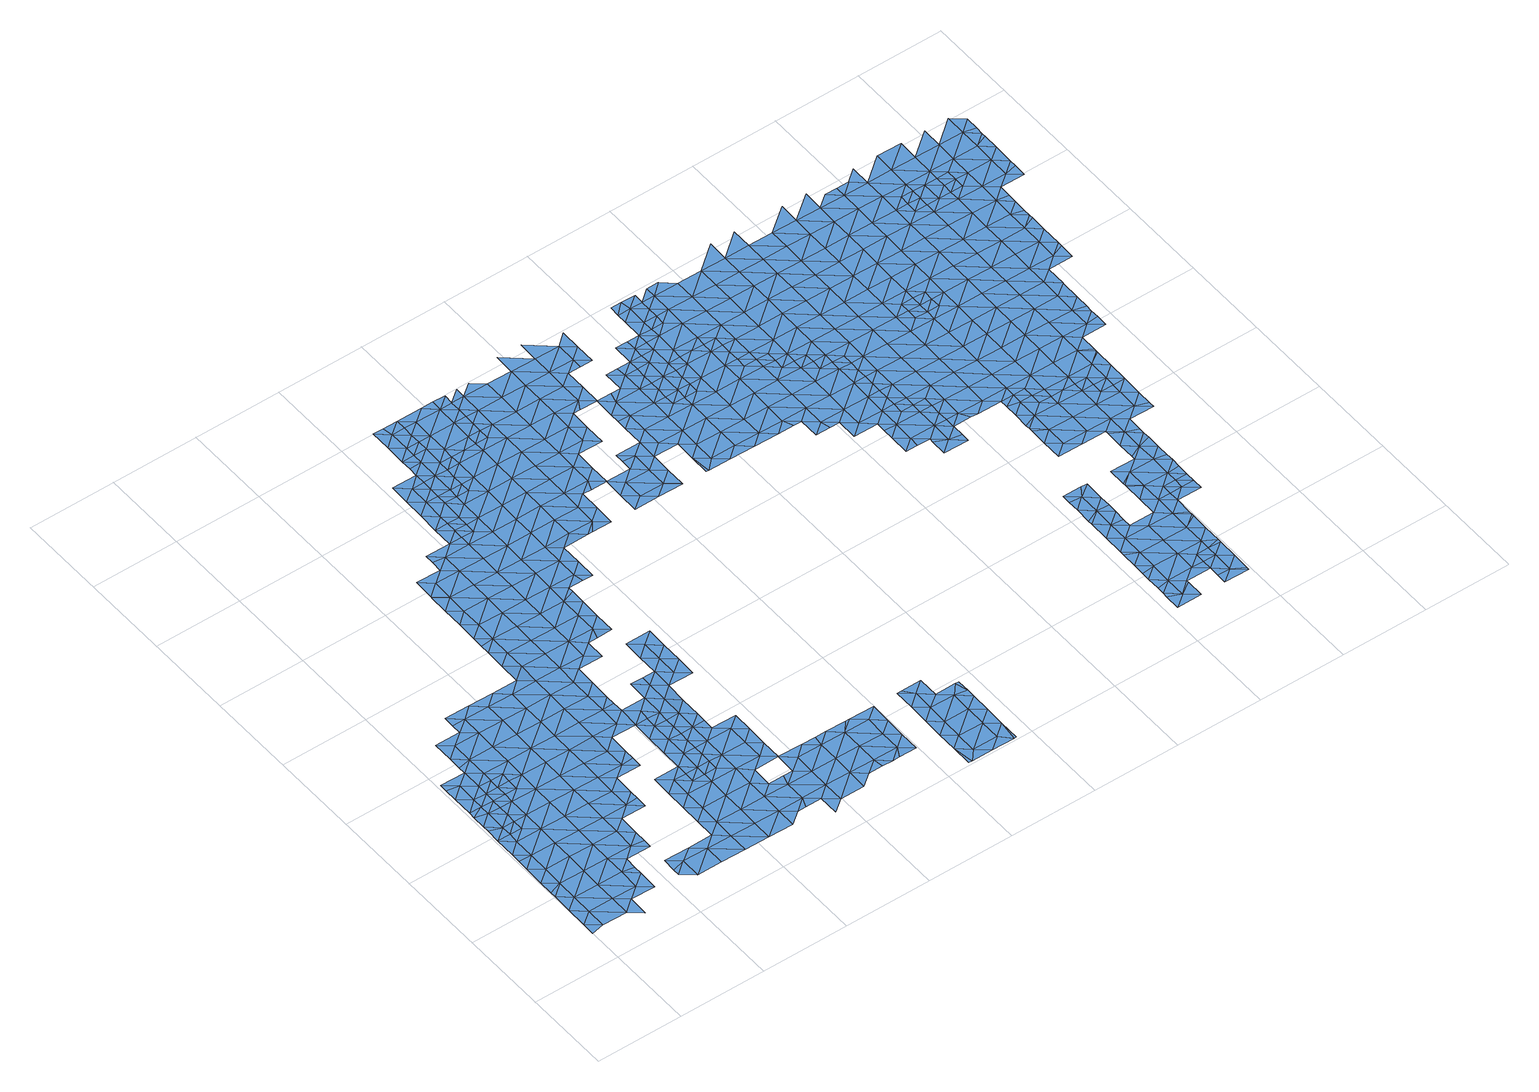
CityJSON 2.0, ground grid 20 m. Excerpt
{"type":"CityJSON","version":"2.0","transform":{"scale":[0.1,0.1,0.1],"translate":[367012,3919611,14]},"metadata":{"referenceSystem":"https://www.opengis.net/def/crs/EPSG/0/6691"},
"CityObjects":{
"waterbody1":{"type":"WaterBody","attributes":{"name":"9","class":"1140","function":"1","WaterBodyRiverFloodingRiskAttribute.description":"5","WaterBodyRiverFloodingRiskAttribute.rankOrg":"1","WaterBodyRiverFloodingRiskAttribute.adminType":"2","WaterBodyRiverFloodingRiskAttribute.scale":"L1"},"geometry":[{"type":"MultiSurface","lod":"1","boundaries":[[[0,1,2]],[[2,3,4]],[[2,1,3]],[[5,4,3]],[[6,4,5]],[[7,8,6]],[[1,9,3]],[[8,7,10]],[[7,6,5]],[[11,12,10]],[[3,13,5]],[[11,10,7]],[[14,15,12]],[[16,7,5]],[[3,9,13]],[[13,17,5]],[[12,11,14]],[[18,15,14]],[[7,19,11]],[[20,18,14]],[[21,18,20]],[[22,9,23]],[[13,9,22]],[[5,17,16]],[[11,24,14]],[[25,21,20]],[[19,24,11]],[[7,16,19]],[[14,26,20]],[[27,25,20]],[[17,13,28]],[[13,22,28]],[[24,26,14]],[[26,27,20]],[[29,30,31]],[[31,30,32]],[[29,33,34]],[[17,28,35]],[[16,17,36]],[[28,22,37]],[[33,29,31]],[[38,34,33]],[[17,35,36]],[[19,39,24]],[[32,40,31]],[[26,41,27]],[[19,16,39]],[[42,41,43]],[[42,27,41]],[[28,44,35]],[[33,45,38]],[[40,32,46]],[[44,28,37]],[[31,47,33]],[[16,36,39]],[[24,48,26]],[[41,49,43]],[[39,48,24]],[[50,49,46]],[[31,40,47]],[[50,43,49]],[[51,35,44]],[[47,45,33]],[[36,35,52]],[[52,35,51]],[[48,53,26]],[[26,54,41]],[[55,46,49]],[[53,54,26]],[[56,57,47]],[[47,57,45]],[[39,36,58]],[[36,52,58]],[[55,49,59]],[[58,60,39]],[[61,59,49]],[[49,41,61]],[[62,63,64]],[[62,45,63]],[[48,39,60]],[[45,57,63]],[[56,65,57]],[[41,54,61]],[[60,66,48]],[[58,52,67]],[[68,64,69]],[[53,48,66]],[[64,63,69]],[[70,71,72]],[[71,73,74]],[[75,54,53]],[[61,76,59]],[[57,77,63]],[[74,72,71]],[[78,60,58]],[[79,59,76]],[[80,78,58]],[[80,58,67]],[[65,79,76]],[[75,61,54]],[[81,68,69]],[[82,53,66]],[[57,65,77]],[[83,66,60]],[[77,84,63]],[[63,85,69]],[[86,73,71]],[[65,76,77]],[[83,60,78]],[[53,82,75]],[[87,76,61]],[[70,88,71]],[[75,89,61]],[[85,81,69]],[[90,88,70]],[[66,91,82]],[[92,77,76]],[[63,84,85]],[[91,66,83]],[[71,88,86]],[[93,75,82]],[[87,61,89]],[[94,95,81]],[[77,92,84]],[[85,94,81]],[[94,96,95]],[[76,87,92]],[[88,97,86]],[[82,91,93]],[[91,83,98]],[[94,99,96]],[[89,75,100]],[[90,101,88]],[[102,103,84]],[[103,94,85]],[[75,93,100]],[[89,104,87]],[[84,92,102]],[[85,84,103]],[[91,98,105]],[[93,91,106]],[[107,89,100]],[[87,104,92]],[[91,105,106]],[[103,108,94]],[[88,109,97]],[[94,108,99]],[[100,93,110]],[[89,107,104]],[[88,101,109]],[[93,106,110]],[[104,111,92]],[[92,112,102]],[[113,114,97]],[[111,112,92]],[[100,115,107]],[[102,116,103]],[[97,109,113]],[[101,117,109]],[[100,110,115]],[[112,116,102]],[[116,108,103]],[[118,114,119]],[[114,113,119]],[[99,108,120]],[[104,107,121]],[[122,111,104]],[[109,123,113]],[[107,115,121]],[[124,118,125]],[[116,126,108]],[[118,119,125]],[[115,110,127]],[[123,109,117]],[[128,119,113]],[[108,126,120]],[[124,129,130]],[[129,124,125]],[[104,121,122]],[[131,132,115]],[[115,132,121]],[[131,115,127]],[[133,113,123]],[[134,135,111]],[[136,125,119]],[[134,111,122]],[[137,116,112]],[[112,111,135]],[[138,122,121]],[[132,138,121]],[[139,123,117]],[[113,133,128]],[[129,125,140]],[[141,120,126]],[[116,137,126]],[[130,129,142]],[[143,139,117]],[[144,142,129]],[[139,133,123]],[[136,119,128]],[[144,129,140]],[[140,125,136]],[[112,135,137]],[[145,122,138]],[[146,141,126]],[[137,146,126]],[[134,122,145]],[[147,128,133]],[[134,148,135]],[[149,140,136]],[[150,147,133]],[[150,133,139]],[[151,136,128]],[[148,134,145]],[[152,149,136]],[[153,139,143]],[[146,154,141]],[[148,155,135]],[[147,151,128]],[[145,138,156]],[[157,141,154]],[[137,135,155]],[[154,158,157]],[[159,157,158]],[[139,160,150]],[[146,137,161]],[[162,145,156]],[[152,136,151]],[[160,139,153]],[[148,145,162]],[[159,163,164]],[[165,147,150]],[[158,163,159]],[[137,155,161]],[[161,166,146]],[[164,163,167]],[[148,168,155]],[[169,148,162]],[[154,146,166]],[[170,158,154]],[[171,165,150]],[[172,173,174]],[[160,171,150]],[[160,153,175]],[[176,151,147]],[[172,152,151]],[[174,152,172]],[[148,169,168]],[[165,176,147]],[[167,177,178]],[[162,156,179]],[[168,180,155]],[[177,167,163]],[[155,180,161]],[[156,181,179]],[[172,182,173]],[[182,183,184]],[[158,185,163]],[[184,173,182]],[[154,166,170]],[[178,186,187]],[[180,188,161]],[[189,172,151]],[[186,178,177]],[[160,175,190]],[[181,191,179]],[[171,192,165]],[[182,193,183]],[[189,151,176]],[[166,161,188]],[[185,158,170]],[[194,193,195]],[[194,183,193]],[[162,179,196]],[[187,197,198]],[[185,199,163]],[[163,200,177]],[[190,201,160]],[[197,187,186]],[[198,197,202]],[[203,204,190]],[[188,205,166]],[[206,191,207]],[[189,208,172]],[[179,191,196]],[[197,209,202]],[[207,195,206]],[[171,210,192]],[[166,211,170]],[[202,209,212]],[[177,213,186]],[[171,160,201]],[[182,214,193]],[[195,193,206]],[[182,172,215]],[[163,199,200]],[[186,213,197]],[[190,204,201]],[[189,176,216]],[[196,191,217]],[[171,218,210]],[[219,220,193]],[[193,220,206]],[[191,206,217]],[[219,193,214]],[[211,166,205]],[[172,208,215]],[[185,170,211]],[[171,201,218]],[[214,182,215]],[[221,212,209]],[[196,222,223]],[[185,224,199]],[[225,208,189]],[[177,200,213]],[[216,225,189]],[[226,217,206]],[[188,227,205]],[[222,196,217]],[[211,224,185]],[[220,226,206]],[[197,228,209]],[[204,229,201]],[[199,230,200]],[[231,197,213]],[[216,210,232]],[[225,233,208]],[[234,222,217]],[[223,222,235]],[[210,218,232]],[[226,234,217]],[[208,233,215]],[[205,236,211]],[[232,237,216]],[[205,227,236]],[[238,235,222]],[[214,215,239]],[[197,231,228]],[[199,224,230]],[[221,209,228]],[[230,240,200]],[[234,238,222]],[[204,241,229]],[[239,215,233]],[[242,232,218]],[[213,200,240]],[[236,243,211]],[[218,201,244]],[[245,246,221]],[[213,247,231]],[[211,248,224]],[[240,247,213]],[[245,221,228]],[[201,229,244]],[[249,238,234]],[[243,248,211]],[[250,246,245]],[[251,228,231]],[[252,229,241]],[[224,253,230]],[[247,251,231]],[[242,218,244]],[[232,242,237]],[[254,249,234]],[[245,255,250]],[[236,256,243]],[[257,245,228]],[[238,258,259]],[[251,257,228]],[[238,249,258]],[[253,224,248]],[[260,261,259]],[[262,229,252]],[[263,237,242]],[[243,256,264]],[[265,258,249]],[[260,259,258]],[[240,230,266]],[[267,255,245]],[[257,267,245]],[[264,268,243]],[[243,268,248]],[[269,242,244]],[[270,262,252]],[[266,230,253]],[[266,271,240]],[[244,229,272]],[[273,263,242]],[[249,254,265]],[[247,271,251]],[[247,240,271]],[[268,274,248]],[[229,262,272]],[[248,274,253]],[[275,261,260]],[[276,258,265]],[[269,273,242]],[[260,258,276]],[[269,244,272]],[[276,275,260]],[[277,266,253]],[[278,255,267]],[[279,277,253]],[[262,270,280]],[[279,253,274]],[[257,281,267]],[[251,271,282]],[[257,251,281]],[[267,283,278]],[[284,285,286]],[[287,262,280]],[[286,285,288]],[[289,271,266]],[[251,282,281]],[[290,273,269]],[[286,291,284]],[[292,266,277]],[[293,283,267]],[[272,262,287]],[[281,293,267]],[[294,287,280]],[[272,295,269]],[[296,284,291]],[[292,289,266]],[[288,297,286]],[[291,298,296]],[[295,272,287]],[[297,299,286]],[[300,287,294]],[[301,302,269]],[[303,296,298]],[[290,269,302]],[[282,271,289]],[[292,277,304]],[[305,281,282]],[[293,306,283]],[[291,286,299]],[[306,297,307]],[[307,283,306]],[[308,292,304]],[[269,295,301]],[[309,310,291]],[[309,291,299]],[[311,303,298]],[[312,282,289]],[[287,313,295]],[[306,314,297]],[[298,291,310]],[[315,289,292]],[[313,287,300]],[[299,297,314]],[[305,282,312]],[[316,311,298]],[[315,292,308]],[[298,310,316]],[[317,302,301]],[[293,281,318]],[[319,312,289]],[[320,299,314]],[[301,295,321]],[[295,313,321]],[[318,281,305]],[[319,289,315]],[[321,317,301]],[[306,293,322]],[[306,323,314]],[[314,324,320]],[[322,293,318]],[[325,305,312]],[[326,312,319]],[[326,325,312]],[[323,306,322]],[[327,318,305]],[[324,314,323]],[[328,322,318]],[[329,330,331]],[[330,324,323]],[[329,324,330]],[[326,319,332]],[[327,305,325]],[[333,331,330]],[[334,331,333]],[[334,335,336]],[[328,318,327]],[[337,326,332]],[[335,334,333]],[[323,322,338]],[[323,339,330]],[[325,326,337]],[[340,327,325]],[[341,337,332]],[[338,322,328]],[[337,340,325]],[[330,342,333]],[[339,323,338]],[[335,333,343]],[[337,341,344]],[[328,327,345]],[[342,330,339]],[[345,327,340]],[[343,333,342]],[[338,328,346]],[[347,337,344]],[[340,337,347]],[[346,328,345]],[[348,343,342]],[[349,340,347]],[[345,340,349]],[[350,338,346]],[[339,338,351]],[[351,338,350]],[[348,342,352]],[[353,345,349]],[[345,354,346]],[[342,339,355]],[[355,339,351]],[[352,342,355]],[[353,349,356]],[[354,345,353]],[[350,346,354]],[[357,358,359]],[[357,352,355]],[[359,352,357]],[[351,350,360]],[[353,356,361]],[[360,350,354]],[[357,362,358]],[[362,363,364]],[[364,358,362]],[[355,351,365]],[[354,353,366]],[[353,361,366]],[[351,360,365]],[[367,363,362]],[[368,363,367]],[[357,355,369]],[[370,362,357]],[[360,354,371]],[[354,366,371]],[[372,368,367]],[[355,365,369]],[[373,367,362]],[[370,357,369]],[[360,374,365]],[[370,373,362]],[[360,371,375]],[[376,377,367]],[[365,378,369]],[[373,376,367]],[[360,375,374]],[[379,370,369]],[[371,380,375]],[[378,365,374]],[[370,381,373]],[[380,382,375]],[[375,382,374]],[[379,369,378]],[[379,381,370]],[[373,383,376]],[[378,374,384]],[[374,382,384]],[[383,373,381]],[[378,385,379]],[[378,384,385]],[[386,385,384]],[[381,379,387]],[[379,385,387]],[[386,388,385]],[[383,381,389]],[[389,381,387]],[[390,387,385]],[[391,383,392]],[[390,385,388]],[[392,383,389]],[[393,387,390]],[[389,387,393]],[[394,392,389]],[[395,389,393]],[[395,393,396]],[[394,389,395]],[[397,392,394]],[[395,396,398]],[[399,395,398]],[[394,395,399]],[[400,394,399]]]}]},
"waterbody2":{"type":"WaterBody","attributes":{"name":"9","class":"1140","function":"1","WaterBodyRiverFloodingRiskAttribute.description":"5","WaterBodyRiverFloodingRiskAttribute.rankOrg":"2","WaterBodyRiverFloodingRiskAttribute.adminType":"2","WaterBodyRiverFloodingRiskAttribute.scale":"L1"},"geometry":[{"type":"MultiSurface","lod":"1","boundaries":[[[401,402,403]],[[402,404,403]],[[402,401,21]],[[404,46,32]],[[402,21,25]],[[27,42,25]],[[25,42,402]],[[42,43,402]],[[50,46,404]],[[43,50,404]],[[402,43,404]],[[405,403,404]],[[32,405,404]],[[405,32,30]]]}]},
"waterbody3":{"type":"WaterBody","attributes":{"name":"9","class":"1140","function":"1","WaterBodyRiverFloodingRiskAttribute.description":"5","WaterBodyRiverFloodingRiskAttribute.rankOrg":"2","WaterBodyRiverFloodingRiskAttribute.adminType":"2","WaterBodyRiverFloodingRiskAttribute.scale":"L1"},"geometry":[{"type":"MultiSurface","lod":"1","boundaries":[[[56,406,65]],[[46,55,40]],[[40,56,47]],[[406,59,79]],[[79,65,406]],[[55,406,40]],[[56,40,406]],[[55,59,406]]]}]},
"waterbody4":{"type":"WaterBody","attributes":{"name":"9","class":"1140","function":"1","WaterBodyRiverFloodingRiskAttribute.description":"5","WaterBodyRiverFloodingRiskAttribute.rankOrg":"2","WaterBodyRiverFloodingRiskAttribute.adminType":"2","WaterBodyRiverFloodingRiskAttribute.scale":"L1"},"geometry":[{"type":"MultiSurface","lod":"1","boundaries":[[[142,407,408]],[[194,195,409]],[[183,194,409]],[[409,408,407]],[[207,191,410]],[[149,174,411]],[[184,183,407]],[[183,409,407]],[[191,181,410]],[[409,195,410]],[[411,140,149]],[[174,173,411]],[[409,410,412]],[[174,149,152]],[[412,408,409]],[[181,156,410]],[[184,407,173]],[[173,407,411]],[[156,412,410]],[[410,195,207]],[[144,140,411]],[[144,411,142]],[[407,142,411]]]}]},
"waterbody5":{"type":"WaterBody","attributes":{"name":"9","class":"1140","function":"1","WaterBodyRiverFloodingRiskAttribute.description":"5","WaterBodyRiverFloodingRiskAttribute.rankOrg":"2","WaterBodyRiverFloodingRiskAttribute.adminType":"2","WaterBodyRiverFloodingRiskAttribute.scale":"L1"},"geometry":[{"type":"MultiSurface","lod":"1","boundaries":[[[278,283,413]],[[283,307,413]],[[297,288,307]],[[288,285,413]],[[413,285,255]],[[307,288,413]],[[413,255,278]]]}]},
"waterbody6":{"type":"WaterBody","attributes":{"name":"9","class":"1140","function":"1","WaterBodyRiverFloodingRiskAttribute.description":"5","WaterBodyRiverFloodingRiskAttribute.rankOrg":"1","WaterBodyRiverFloodingRiskAttribute.adminType":"2","WaterBodyRiverFloodingRiskAttribute.scale":"L1"},"geometry":[{"type":"MultiSurface","lod":"1","boundaries":[[[414,415,416]],[[417,418,419]],[[420,415,419]],[[421,419,415]],[[422,421,415]],[[414,422,415]],[[422,414,423]],[[419,424,420]],[[424,419,425]],[[425,419,418]],[[421,417,419]],[[420,416,415]]]}]},
"waterbody7":{"type":"WaterBody","attributes":{"name":"9","class":"1140","function":"1","WaterBodyRiverFloodingRiskAttribute.description":"5","WaterBodyRiverFloodingRiskAttribute.rankOrg":"2","WaterBodyRiverFloodingRiskAttribute.adminType":"2","WaterBodyRiverFloodingRiskAttribute.scale":"L1"},"geometry":[{"type":"MultiSurface","lod":"1","boundaries":[[[310,426,427]],[[309,299,320]],[[427,316,310]],[[309,320,426]],[[335,343,428]],[[359,348,352]],[[336,335,428]],[[334,427,331]],[[336,423,429]],[[427,429,311]],[[311,429,430]],[[416,430,429]],[[431,418,417]],[[418,431,432]],[[433,432,434]],[[435,433,434]],[[427,311,316]],[[429,414,416]],[[421,431,417]],[[432,431,434]],[[436,343,348]],[[348,359,436]],[[368,435,434]],[[358,364,437]],[[426,331,427]],[[329,331,426]],[[320,329,426]],[[329,320,324]],[[334,336,427]],[[427,336,429]],[[368,434,363]],[[363,434,437]],[[434,438,437]],[[438,434,431]],[[438,431,421]],[[421,422,438]],[[422,423,438]],[[414,429,423]],[[438,423,428]],[[423,336,428]],[[436,437,428]],[[358,437,436]],[[437,438,428]],[[359,358,436]],[[428,343,436]],[[364,363,437]],[[310,309,426]]]}]},
"waterbody8":{"type":"WaterBody","attributes":{"name":"9","class":"1140","function":"1","WaterBodyRiverFloodingRiskAttribute.description":"5","WaterBodyRiverFloodingRiskAttribute.rankOrg":"1","WaterBodyRiverFloodingRiskAttribute.adminType":"2","WaterBodyRiverFloodingRiskAttribute.scale":"L1"},"geometry":[{"type":"MultiSurface","lod":"1","boundaries":[[[439,440,441]],[[440,442,443]],[[444,445,446]],[[447,446,445]],[[446,447,448]],[[447,449,448]],[[447,450,449]],[[450,447,451]],[[450,451,452]],[[453,450,452]],[[441,440,454]],[[455,450,453]],[[456,455,453]],[[457,455,456]],[[455,457,449]],[[457,458,449]],[[459,442,460]],[[448,461,460]],[[462,440,443]],[[439,441,444]],[[440,439,442]],[[456,463,457]],[[449,450,455]],[[449,458,448]],[[458,461,448]],[[460,446,448]],[[442,439,460]],[[439,444,446]],[[462,454,440]],[[464,465,459]],[[460,464,459]],[[461,464,460]],[[452,451,466]],[[447,445,451]],[[439,446,460]]]}]},
"waterbody9":{"type":"WaterBody","attributes":{"name":"9","class":"1140","function":"1","WaterBodyRiverFloodingRiskAttribute.description":"5","WaterBodyRiverFloodingRiskAttribute.rankOrg":"2","WaterBodyRiverFloodingRiskAttribute.adminType":"2","WaterBodyRiverFloodingRiskAttribute.scale":"L1"},"geometry":[{"type":"MultiSurface","lod":"1","boundaries":[[[467,468,469]],[[469,470,467]],[[470,471,467]],[[472,473,474]],[[474,468,472]],[[468,467,472]],[[475,476,473]],[[471,477,467]],[[472,475,473]],[[477,471,478]],[[477,479,467]],[[467,479,472]],[[480,476,475]],[[481,480,475]],[[482,475,472]],[[483,482,472]],[[483,472,479]],[[475,484,481]],[[484,475,482]],[[484,482,485]],[[482,486,485]],[[487,484,485]],[[488,484,487]],[[489,488,487]],[[486,490,485]],[[491,489,487]],[[492,487,485]],[[493,485,490]],[[494,491,487]],[[493,492,485]],[[493,490,495]],[[494,487,492]],[[495,496,493]],[[497,498,499]],[[500,501,502]],[[500,494,492]],[[502,494,500]],[[503,497,504]],[[505,492,493]],[[497,499,504]],[[501,506,507]],[[500,506,501]],[[508,496,509]],[[505,493,496]],[[508,503,504]],[[509,503,508]],[[499,510,504]],[[511,500,492]],[[512,507,506]],[[505,496,508]],[[511,492,505]],[[500,513,506]],[[514,515,516]],[[511,513,500]],[[517,512,506]],[[510,514,516]],[[515,518,516]],[[508,504,519]],[[520,505,508]],[[504,510,519]],[[510,516,519]],[[518,521,516]],[[522,511,505]],[[506,523,517]],[[508,519,520]],[[506,513,523]],[[524,513,511]],[[525,526,527]],[[525,528,529]],[[505,520,522]],[[530,531,532]],[[521,530,532]],[[531,533,532]],[[525,527,528]],[[528,534,529]],[[516,521,535]],[[534,536,537]],[[538,520,519]],[[537,529,534]],[[519,516,539]],[[511,522,524]],[[527,540,528]],[[521,532,535]],[[533,541,532]],[[539,516,535]],[[542,522,520]],[[543,544,545]],[[546,513,524]],[[547,545,544]],[[548,536,534]],[[549,536,548]],[[550,547,544]],[[523,513,551]],[[552,549,548]],[[540,553,528]],[[554,535,532]],[[538,519,539]],[[544,555,550]],[[538,542,520]],[[541,554,532]],[[528,553,534]],[[551,513,546]],[[556,555,540]],[[557,524,522]],[[556,550,555]],[[558,552,559]],[[552,548,559]],[[541,558,559]],[[560,548,534]],[[555,553,540]],[[561,544,543]],[[542,557,522]],[[557,546,524]],[[559,554,541]],[[553,560,534]],[[561,562,544]],[[539,535,563]],[[544,562,555]],[[564,551,546]],[[563,535,554]],[[560,565,548]],[[563,566,539]],[[559,548,565]],[[538,539,566]],[[555,567,553]],[[564,546,557]],[[565,568,559]],[[566,569,538]],[[570,562,561]],[[571,563,554]],[[567,555,562]],[[542,538,569]],[[553,572,560]],[[567,572,553]],[[573,551,564]],[[554,559,571]],[[569,574,542]],[[575,566,563]],[[574,576,542]],[[576,564,557]],[[560,577,565]],[[578,551,573]],[[559,568,571]],[[557,542,576]],[[570,579,562]],[[562,579,567]],[[577,560,572]],[[580,573,564]],[[581,569,566]],[[563,571,575]],[[568,565,582]],[[583,581,566]],[[569,581,574]],[[565,577,582]],[[582,584,568]],[[566,575,583]],[[564,576,580]],[[580,585,573]],[[570,586,579]],[[572,567,587]],[[571,568,584]],[[587,567,579]],[[585,588,573]],[[587,589,572]],[[574,590,576]],[[584,591,571]],[[581,590,574]],[[586,592,579]],[[577,572,589]],[[593,582,577]],[[575,571,591]],[[594,583,575]],[[576,595,580]],[[591,594,575]],[[590,595,576]],[[596,597,598]],[[599,587,579]],[[593,577,589]],[[600,592,597]],[[599,579,592]],[[601,591,584]],[[595,602,580]],[[603,589,587]],[[597,596,600]],[[604,605,582]],[[585,580,602]],[[599,603,587]],[[581,606,590]],[[599,592,600]],[[582,593,604]],[[584,582,605]],[[583,594,607]],[[581,583,606]],[[596,608,600]],[[591,609,594]],[[610,591,601]],[[611,593,589]],[[583,607,606]],[[601,584,605]],[[603,612,589]],[[609,591,610]],[[590,613,595]],[[614,585,602]],[[600,615,599]],[[609,616,594]],[[617,604,593]],[[615,600,608]],[[618,607,594]],[[619,601,605]],[[590,606,613]],[[595,620,602]],[[589,612,611]],[[621,615,608]],[[622,605,604]],[[615,623,599]],[[624,606,607]],[[599,625,603]],[[626,595,613]],[[602,620,614]],[[616,609,627]],[[618,594,616]],[[619,605,628]],[[593,611,617]],[[622,628,605]],[[603,629,612]],[[595,626,620]],[[606,630,613]],[[621,631,615]],[[625,599,623]],[[627,632,616]],[[624,607,618]],[[604,617,622]],[[612,633,611]],[[614,620,634]],[[629,603,625]],[[631,635,615]],[[636,623,615]],[[632,637,616]],[[638,614,634]],[[622,639,628]],[[640,641,631]],[[606,624,630]],[[639,632,642]],[[640,643,641]],[[611,644,617]],[[616,645,618]],[[642,628,639]],[[641,643,646]],[[626,613,647]],[[633,612,629]],[[633,644,611]],[[641,635,631]],[[637,645,616]],[[617,644,622]],[[639,637,632]],[[623,648,625]],[[613,630,647]],[[620,626,649]],[[646,650,641]],[[615,635,636]],[[624,618,645]],[[625,648,629]],[[634,620,649]],[[651,630,624]],[[652,635,641]],[[626,647,649]],[[653,637,639]],[[623,636,648]],[[641,650,652]],[[654,655,634]],[[648,656,629]],[[630,651,647]],[[654,634,649]],[[622,644,657]],[[639,622,653]],[[624,645,658]],[[635,659,636]],[[660,635,652]],[[622,657,653]],[[661,645,637]],[[624,658,651]],[[635,660,659]],[[633,629,662]],[[663,648,636]],[[664,636,659]],[[644,633,662]],[[629,656,662]],[[636,664,663]],[[665,647,651]],[[637,653,666]],[[649,647,667]],[[657,644,668]],[[661,637,666]],[[658,645,661]],[[648,669,656]],[[654,649,667]],[[669,648,663]],[[647,665,667]],[[644,662,668]],[[668,670,657]],[[661,671,658]],[[658,672,651]],[[653,657,670]],[[673,666,653]],[[654,674,675]],[[674,654,667]],[[662,656,676]],[[677,668,662]],[[672,658,671]],[[665,651,672]],[[673,653,670]],[[666,678,661]],[[656,669,676]],[[676,677,662]],[[669,663,679]],[[680,675,674]],[[678,666,673]],[[661,681,671]],[[682,665,672]],[[683,676,669]],[[667,665,684]],[[674,685,680]],[[686,669,679]],[[670,668,687]],[[688,672,671]],[[684,665,682]],[[687,668,677]],[[674,667,684]],[[670,689,673]],[[683,669,686]],[[681,661,678]],[[687,689,670]],[[690,685,674]],[[691,692,676]],[[691,676,683]],[[677,676,692]],[[688,671,681]],[[682,672,693]],[[690,674,684]],[[689,694,673]],[[673,695,678]],[[696,687,677]],[[692,697,677]],[[698,684,682]],[[682,693,699]],[[700,672,688]],[[690,701,685]],[[693,672,700]],[[698,682,699]],[[677,697,696]],[[695,673,694]],[[681,678,695]],[[702,690,684]],[[689,687,703]],[[687,696,703]],[[695,704,681]],[[681,705,688]],[[706,693,700]],[[702,684,698]],[[705,700,688]],[[707,694,689]],[[708,706,700]],[[702,709,690]],[[702,698,710]],[[689,703,711]],[[681,704,705]],[[712,708,700]],[[705,712,700]],[[707,689,711]],[[695,694,707]],[[710,713,702]],[[703,714,711]],[[690,709,715]],[[704,695,716]],[[702,717,709]],[[695,707,716]],[[718,708,712]],[[717,702,713]],[[719,711,714]],[[707,711,720]],[[705,721,712]],[[722,715,709]],[[720,711,719]],[[723,717,713]],[[704,716,724]],[[705,704,721]],[[725,716,707]],[[712,726,718]],[[725,707,720]],[[727,722,709]],[[704,724,721]],[[709,717,727]],[[728,716,725]],[[712,729,726]],[[723,730,717]],[[724,716,731]],[[731,716,728]],[[712,721,729]],[[732,724,731]],[[730,733,717]],[[721,724,734]],[[734,724,732]],[[735,727,717]],[[736,737,730]],[[736,726,737]],[[726,729,737]],[[738,721,734]],[[729,721,739]],[[737,733,730]],[[739,721,738]],[[735,717,733]],[[729,739,740]],[[727,735,741]],[[737,729,742]],[[742,729,740]],[[733,737,742]],[[739,743,740]],[[733,744,735]],[[745,744,733]],[[745,733,742]],[[740,746,742]],[[747,746,740]],[[747,740,743]],[[744,748,735]],[[749,745,742]],[[742,746,749]],[[745,750,744]],[[751,745,749]],[[745,751,750]],[[750,752,744]],[[753,748,744]],[[744,752,753]]]}]},
"waterbody10":{"type":"WaterBody","attributes":{"name":"9","class":"1140","function":"1","WaterBodyRiverFloodingRiskAttribute.description":"5","WaterBodyRiverFloodingRiskAttribute.rankOrg":"1","WaterBodyRiverFloodingRiskAttribute.adminType":"2","WaterBodyRiverFloodingRiskAttribute.scale":"L1"},"geometry":[{"type":"MultiSurface","lod":"1","boundaries":[[[754,755,756]],[[757,758,759]],[[547,550,760]],[[761,760,550]],[[550,556,761]],[[760,545,547]],[[762,545,760]],[[763,545,762]],[[764,763,762]],[[765,764,762]],[[476,480,766]],[[767,766,768]],[[769,770,771]],[[469,468,769]],[[473,476,766]],[[473,766,767]],[[474,473,767]],[[483,772,482]],[[483,479,772]],[[477,773,479]],[[478,471,774]],[[775,774,776]],[[775,776,777]],[[778,779,780]],[[780,781,782]],[[783,774,775]],[[784,785,782]],[[786,787,785]],[[788,774,783]],[[789,790,788]],[[786,791,787]],[[792,793,791]],[[794,790,789]],[[794,795,796]],[[795,757,759]],[[797,756,792]],[[536,758,755]],[[798,754,756]],[[754,799,800]],[[529,537,755]],[[526,525,800]],[[556,527,761]],[[760,761,801]],[[802,801,799]],[[803,797,792]],[[804,803,792]],[[805,806,807]],[[782,781,784]],[[808,809,810]],[[811,809,808]],[[809,811,812]],[[813,814,812]],[[814,815,816]],[[809,812,814]],[[816,809,814]],[[810,809,817]],[[816,817,809]],[[816,818,817]],[[815,818,816]],[[770,388,819]],[[819,771,770]],[[361,815,814]],[[361,814,813]],[[820,813,821]],[[821,813,812]],[[821,812,779]],[[779,812,811]],[[822,823,781]],[[781,823,784]],[[806,784,823]],[[805,784,806]],[[784,805,785]],[[805,786,785]],[[786,805,807]],[[824,786,807]],[[804,792,791]],[[786,804,791]],[[804,786,824]],[[804,824,825]],[[804,825,803]],[[803,826,797]],[[798,756,797]],[[797,827,798]],[[827,797,826]],[[798,828,754]],[[799,754,828]],[[799,801,800]],[[800,801,526]],[[526,801,761]],[[527,526,761]],[[525,529,800]],[[800,529,755]],[[800,755,754]],[[758,756,755]],[[756,758,757]],[[756,757,792]],[[829,820,821]],[[795,793,757]],[[794,793,795]],[[793,794,789]],[[793,789,791]],[[791,789,787]],[[787,789,788]],[[787,788,783]],[[787,783,785]],[[785,783,782]],[[782,783,775]],[[782,775,780]],[[780,775,778]],[[778,775,777]],[[776,771,777]],[[771,776,769]],[[769,470,469]],[[470,769,776]],[[774,470,776]],[[471,470,774]],[[767,468,474]],[[468,767,769]],[[769,767,770]],[[767,768,770]],[[768,830,770]],[[831,768,766]],[[832,831,766]],[[832,766,480]],[[792,757,793]],[[509,496,833]],[[496,495,833]],[[486,482,772]],[[495,490,833]],[[772,479,773]],[[834,773,835]],[[773,478,835]],[[477,478,773]],[[478,774,835]],[[788,835,774]],[[788,790,835]],[[790,834,835]],[[834,790,498]],[[498,790,836]],[[509,833,503]],[[497,834,498]],[[499,498,836]],[[794,836,790]],[[518,796,521]],[[558,533,759]],[[549,758,536]],[[837,838,839]],[[838,840,839]],[[841,762,840]],[[839,840,760]],[[839,760,801]],[[801,842,839]],[[842,801,802]],[[839,842,837]],[[841,765,762]],[[840,762,760]],[[556,540,527]],[[830,388,770]],[[537,536,755]],[[549,552,758]],[[759,758,552]],[[759,552,558]],[[558,541,533]],[[533,531,759]],[[759,531,795]],[[531,796,795]],[[796,531,530]],[[530,521,796]],[[518,515,796]],[[796,515,794]],[[515,836,794]],[[836,515,514]],[[514,499,836]],[[499,514,510]],[[497,503,834]],[[833,834,503]],[[834,833,773]],[[833,772,773]],[[490,772,833]],[[490,486,772]],[[843,771,844]],[[778,845,779]],[[779,845,821]],[[819,844,771]],[[845,829,821]],[[778,777,845]],[[845,777,843]],[[843,777,771]]]}]},
"waterbody11":{"type":"WaterBody","attributes":{"name":"9","class":"1140","function":"1","WaterBodyRiverFloodingRiskAttribute.description":"5","WaterBodyRiverFloodingRiskAttribute.rankOrg":"1","WaterBodyRiverFloodingRiskAttribute.adminType":"2","WaterBodyRiverFloodingRiskAttribute.scale":"L1"},"geometry":[{"type":"MultiSurface","lod":"1","boundaries":[[[846,488,489]],[[847,480,846]],[[848,847,846]],[[481,484,846]],[[484,488,846]],[[489,848,846]],[[480,481,846]]]}]},
"waterbody12":{"type":"WaterBody","attributes":{"name":"9","class":"1140","function":"1","WaterBodyRiverFloodingRiskAttribute.description":"5","WaterBodyRiverFloodingRiskAttribute.rankOrg":"1","WaterBodyRiverFloodingRiskAttribute.adminType":"2","WaterBodyRiverFloodingRiskAttribute.scale":"L1"},"geometry":[{"type":"MultiSurface","lod":"1","boundaries":[[[491,502,849]],[[501,850,849]],[[502,501,849]],[[507,851,850]],[[850,851,852]],[[850,852,853]],[[850,853,854]],[[854,849,850]],[[853,852,855]],[[489,849,854]],[[501,507,850]],[[849,489,491]],[[502,491,494]]]}]},
"waterbody13":{"type":"WaterBody","attributes":{"name":"9","class":"1140","function":"1","WaterBodyRiverFloodingRiskAttribute.description":"5","WaterBodyRiverFloodingRiskAttribute.rankOrg":"2","WaterBodyRiverFloodingRiskAttribute.adminType":"2","WaterBodyRiverFloodingRiskAttribute.scale":"L1"},"geometry":[{"type":"MultiSurface","lod":"1","boundaries":[[[856,857,858]],[[859,858,857]],[[859,860,858]],[[856,861,862]],[[863,857,856]],[[864,861,858]],[[865,866,856]],[[864,858,867]],[[856,858,861]],[[858,860,867]],[[866,863,856]],[[862,865,856]]]}]},
"waterbody14":{"type":"WaterBody","attributes":{"name":"9","class":"1140","function":"1","WaterBodyRiverFloodingRiskAttribute.description":"5","WaterBodyRiverFloodingRiskAttribute.rankOrg":"1","WaterBodyRiverFloodingRiskAttribute.adminType":"2","WaterBodyRiverFloodingRiskAttribute.scale":"L1"},"geometry":[{"type":"MultiSurface","lod":"1","boundaries":[[[868,869,870]],[[871,872,873]],[[871,873,874]],[[874,873,875]],[[876,877,878]],[[876,879,880]],[[876,873,879]],[[880,879,881]],[[882,883,650]],[[650,646,882]],[[643,640,884]],[[640,631,884]],[[570,885,586]],[[586,885,886]],[[885,887,886]],[[888,889,890]],[[621,608,884]],[[891,892,893]],[[894,895,896]],[[897,865,862]],[[898,899,900]],[[901,899,902]],[[903,904,905]],[[906,901,902]],[[907,908,909]],[[910,903,905]],[[911,875,910]],[[912,908,878]],[[873,876,878]],[[874,875,913]],[[872,879,873]],[[914,915,857]],[[914,916,915]],[[917,916,914]],[[870,916,917]],[[918,916,870]],[[919,916,918]],[[919,920,916]],[[868,870,921]],[[922,868,921]],[[922,921,923]],[[924,923,921]],[[901,924,925]],[[891,926,915]],[[926,891,927]],[[893,927,891]],[[888,928,889]],[[888,929,928]],[[857,863,914]],[[915,916,891]],[[917,914,866]],[[921,870,917]],[[929,884,928]],[[884,608,928]],[[608,596,928]],[[592,586,597]],[[597,886,598]],[[598,886,889]],[[596,598,928]],[[928,598,889]],[[918,870,869]],[[920,891,916]],[[930,931,932]],[[931,930,933]],[[930,895,933]],[[894,933,895]],[[930,932,934]],[[896,895,935]],[[935,895,936]],[[895,937,936]],[[889,886,887]],[[597,586,886]],[[924,921,925]],[[889,938,890]],[[889,939,938]],[[939,889,887]],[[938,940,890]],[[892,891,920]],[[941,934,932]],[[924,941,923]],[[924,934,941]],[[934,924,942]],[[924,901,942]],[[901,925,899]],[[899,925,943]],[[925,917,943]],[[875,873,878]],[[908,875,878]],[[925,921,917]],[[917,866,943]],[[943,866,865]],[[863,866,914]],[[865,897,943]],[[875,908,910]],[[910,908,903]],[[903,908,907]],[[903,907,906]],[[903,906,902]],[[903,902,904]],[[884,631,621]],[[944,902,945]],[[945,902,899]],[[945,899,898]],[[897,900,943]],[[890,940,946]],[[904,902,944]],[[900,899,943]],[[942,901,906]],[[947,930,948]],[[930,947,937]],[[909,908,912]],[[949,878,877]],[[884,929,643]],[[646,643,882]],[[643,929,882]],[[879,950,951]],[[872,950,879]],[[878,949,912]],[[937,895,930]],[[948,930,934]],[[952,948,934]],[[952,934,942]],[[911,953,875]],[[953,913,875]],[[879,954,881]],[[951,954,879]],[[955,954,951]],[[956,954,955]],[[956,957,954]],[[957,956,958]],[[957,958,929]],[[958,882,929]],[[883,882,958]],[[890,946,959]],[[960,890,959]],[[960,888,890]],[[960,957,888]],[[961,957,960]],[[961,960,962]],[[963,962,959]],[[964,954,961]],[[959,962,960]],[[959,946,963]],[[965,883,958]],[[965,958,966]],[[966,958,956]],[[888,957,929]],[[961,954,957]],[[964,881,954]]]}]},
"waterbody15":{"type":"WaterBody","attributes":{"name":"9","class":"1140","function":"1","WaterBodyRiverFloodingRiskAttribute.description":"5","WaterBodyRiverFloodingRiskAttribute.rankOrg":"2","WaterBodyRiverFloodingRiskAttribute.adminType":"2","WaterBodyRiverFloodingRiskAttribute.scale":"L1"},"geometry":[{"type":"MultiSurface","lod":"1","boundaries":[[[967,968,969]],[[968,904,969]],[[905,904,968]],[[968,910,905]],[[911,910,968]],[[967,911,968]],[[953,911,967]]]}]},
"waterbody16":{"type":"WaterBody","attributes":{"name":"9","class":"1140","function":"1","WaterBodyRiverFloodingRiskAttribute.description":"5","WaterBodyRiverFloodingRiskAttribute.rankOrg":"1","WaterBodyRiverFloodingRiskAttribute.adminType":"2","WaterBodyRiverFloodingRiskAttribute.scale":"L1"},"geometry":[{"type":"MultiSurface","lod":"1","boundaries":[[[627,609,970]],[[601,619,610]],[[642,632,970]],[[632,627,970]],[[628,642,619]],[[619,642,970]],[[609,610,970]],[[610,619,970]]]}]},
"waterbody17":{"type":"WaterBody","attributes":{"name":"9","class":"1140","function":"1","WaterBodyRiverFloodingRiskAttribute.description":"5","WaterBodyRiverFloodingRiskAttribute.rankOrg":"1","WaterBodyRiverFloodingRiskAttribute.adminType":"2","WaterBodyRiverFloodingRiskAttribute.scale":"L1"},"geometry":[{"type":"MultiSurface","lod":"1","boundaries":[[[706,708,971]],[[723,713,972]],[[718,972,708]],[[971,693,706]],[[972,713,708]],[[699,693,971]],[[698,699,710]],[[710,699,971]],[[713,710,971]],[[713,971,708]],[[730,723,736]],[[736,723,972]],[[718,736,972]],[[718,726,736]]]}]}
},
"vertices":[
[1,80,10],[29,86,10],[1,109,10],[30,132,10],[2,156,10],[31,178,10],[3,202,10],[31,225,10],[3,214,10],[86,85,10],[3,248,10],[32,271,11],[4,294,11],[87,131,10],[33,317,11],[4,318,11],[88,224,10],[87,177,10],[5,340,11],[89,270,11],[33,363,11],[5,387,11],[115,108,10],[114,62,10],[89,316,11],[34,386,11],[90,362,11],[62,386,11],[143,130,10],[7,525,11],[7,479,11],[35,502,11],[35,479,11],[36,548,11],[8,554,11],[144,177,10],[145,223,10],[171,107,10],[8,572,11],[145,269,11],[64,501,11],[91,409,11],[62,409,11],[63,432,11],[172,153,10],[65,571,11],[63,478,11],[64,525,11],[146,315,11],[91,455,11],[63,455,11],[172,172,10],[173,199,10],[147,361,11],[147,408,11],[92,478,11],[92,524,11],[93,547,11],[201,222,10],[120,477,11],[202,268,11],[148,454,11],[65,588,11],[93,593,11],[65,617,11],[121,524,11],[203,314,11],[230,198,10],[66,663,11],[94,640,11],[256,83,10],[257,129,10],[228,106,10],[229,152,10],[228,121,10],[204,407,11],[149,500,11],[150,546,11],[230,245,10],[120,501,11],[230,218,10],[123,662,11],[204,361,11],[231,291,11],[150,593,11],[151,639,11],[286,151,10],[206,499,11],[314,128,10],[205,453,11],[313,82,10],[260,314,11],[206,546,11],[260,360,11],[152,685,11],[123,685,11],[124,709,11],[342,151,10],[288,290,11],[180,708,11],[261,406,11],[370,81,10],[207,592,11],[208,638,11],[262,498,11],[288,316,11],[288,336,11],[262,452,11],[208,684,11],[370,127,10],[289,383,11],[263,545,11],[264,591,11],[371,173,10],[343,197,10],[318,405,11],[264,637,11],[426,80,10],[344,243,10],[372,219,10],[237,707,11],[318,451,11],[319,498,13],[427,126,10],[344,289,11],[372,266,11],[265,683,11],[346,382,11],[428,219,10],[373,312,11],[345,335,11],[346,407,11],[346,428,11],[428,172,10],[320,544,13],[320,590,13],[429,265,11],[321,636,13],[347,474,12],[484,125,10],[401,288,11],[294,706,12],[402,335,11],[483,79,10],[401,311,11],[376,497,13],[322,682,13],[485,218,10],[377,543,13],[430,288,11],[485,172,10],[486,264,11],[458,288,11],[512,102,10],[323,729,14],[377,589,13],[404,473,12],[294,752,14],[323,775,14],[295,798,14],[541,125,10],[378,635,13],[405,519,13],[324,821,14],[295,818,14],[513,194,10],[379,682,13],[296,845,14],[405,566,13],[405,544,13],[379,728,14],[541,171,10],[487,310,11],[459,334,11],[458,311,11],[532,102,10],[514,240,10],[325,867,14],[297,891,14],[433,496,13],[406,612,13],[432,473,12],[487,356,11],[459,380,11],[459,357,11],[380,774,14],[325,914,14],[297,937,14],[407,658,13],[543,263,11],[569,101,10],[461,472,12],[548,194,10],[488,403,11],[460,403,11],[460,426,11],[461,519,13],[326,960,14],[298,980,14],[381,820,14],[381,866,14],[597,124,11],[298,983,14],[568,55,11],[597,77,11],[435,681,13],[489,449,11],[460,449,11],[543,309,11],[327,1006,14],[570,193,10],[436,727,14],[299,1030,14],[382,913,14],[516,379,11],[544,356,11],[571,240,11],[489,495,13],[598,170,11],[516,403,11],[517,425,11],[355,1029,14],[490,541,13],[462,565,13],[437,773,14],[571,286,11],[517,472,11],[463,657,13],[383,1005,14],[654,123,11],[437,819,14],[383,959,14],[599,216,11],[572,332,11],[518,518,13],[490,564,13],[464,703,13],[627,239,11],[519,564,13],[573,378,11],[438,866,14],[653,77,11],[655,215,11],[493,726,14],[655,169,11],[384,1051,14],[356,1054,14],[439,912,14],[493,772,14],[547,540,13],[356,1075,14],[439,958,14],[682,99,11],[494,819,14],[575,517,13],[413,1074,14],[486,703,13],[440,1004,14],[547,587,13],[519,610,13],[548,633,13],[520,656,13],[711,122,11],[659,238,11],[521,703,14],[576,563,13],[495,865,14],[441,1051,14],[521,749,14],[712,214,11],[714,99,11],[496,911,14],[712,168,11],[684,238,11],[522,795,14],[577,656,13],[576,609,13],[523,841,14],[441,1074,14],[523,829,14],[739,98,11],[497,1003,14],[496,957,14],[470,1073,14],[414,1166,15],[413,1120,14],[442,1143,14],[768,121,11],[442,1120,14],[552,910,14],[730,237,11],[443,1189,15],[552,864,14],[498,1050,14],[755,98,11],[768,167,11],[415,1213,15],[470,1119,14],[444,1235,15],[471,1166,15],[796,98,11],[769,214,11],[741,237,11],[416,1259,15],[556,841,14],[554,1003,14],[498,1096,14],[470,1096,14],[580,840,14],[471,1189,15],[472,1212,15],[472,1258,15],[553,956,14],[796,144,11],[499,1142,14],[580,887,14],[472,1235,15],[798,236,11],[554,1049,14],[581,933,14],[499,1165,15],[797,190,11],[555,1095,14],[556,1141,14],[528,1165,15],[610,1002,16],[610,956,16],[611,1048,16],[612,1094,16],[528,1188,15],[556,1187,15],[528,1211,15],[638,932,16],[557,1234,15],[529,1234,15],[557,1257,15],[529,1257,15],[666,955,16],[612,1140,16],[613,1187,16],[667,1001,16],[649,932,16],[614,1233,16],[586,1256,15],[694,931,16],[668,1047,16],[669,1093,16],[695,977,16],[614,1256,16],[696,1024,16],[669,1140,16],[670,1186,16],[643,1256,16],[725,1046,16],[725,1093,16],[671,1232,16],[715,1023,16],[671,1278,16],[643,1302,16],[643,1279,16],[726,1139,16],[753,1023,16],[672,1324,16],[644,1348,16],[644,1325,16],[727,1185,16],[753,1069,16],[673,1371,16],[644,1371,16],[727,1231,16],[728,1277,16],[754,1115,16],[673,1394,16],[729,1324,16],[783,1184,16],[783,1138,16],[729,1370,16],[701,1393,16],[784,1230,16],[785,1277,16],[811,1114,16],[785,1323,16],[811,1161,16],[786,1369,16],[812,1207,16],[841,1229,16],[828,1207,16],[841,1276,16],[869,1206,16],[842,1322,16],[870,1252,16],[787,1415,16],[843,1368,16],[870,1298,16],[900,1367,16],[899,1321,16],[899,1298,16],[844,1414,16],[927,1298,16],[928,1344,16],[928,1390,16],
[6,419,11],[34,409,11],[6,433,11],[35,456,11],[6,463,11],
[92,501,11],
[431,357,11],[403,381,11],[431,404,11],[432,450,11],[430,311,11],[403,427,11],
[442,1097,14],
[501,1304,15],[502,1327,15],[473,1304,15],[531,1373,15],[531,1396,15],[502,1373,15],[474,1350,15],[530,1350,15],[530,1327,15],[530,1303,15],[474,1397,15],[497,1396,15],
[500,1188,15],[500,1235,15],[558,1280,15],[501,1281,15],[473,1279,15],[559,1372,15],[588,1395,16],[616,1395,16],[616,1371,16],[645,1394,16],[614,1279,16],[615,1325,16],[558,1326,15],
[882,166,13],[883,212,13],[854,189,13],[911,188,13],[911,235,13],[853,143,13],[852,97,13],[881,119,13],[880,73,13],[938,119,13],[937,72,13],[880,27,13],[852,51,13],[859,4,13],[908,4,13],[854,235,13],[937,26,13],[960,3,13],[965,49,13],[966,95,13],[959,188,13],[939,165,13],[967,141,13],[865,235,13],[965,3,13],[967,160,13],[967,188,13],[851,4,13],
[1010,1135,16],[982,1158,16],[981,1135,16],[981,1112,16],[1009,1111,16],[1010,1181,16],[982,1204,16],[982,1181,16],[1011,1227,16],[983,1227,16],[1038,1134,16],[1038,1111,16],[1038,1157,16],[983,1250,16],[1011,1250,16],[1039,1203,16],[1039,1180,16],[1040,1250,16],[1068,1226,16],[1067,1203,16],[1069,1272,16],[1040,1273,16],[1040,1296,16],[1096,1203,16],[1069,1295,16],[1125,1272,16],[1125,1225,16],[1097,1295,16],[1124,1202,16],[1153,1202,16],[1152,1132,16],[1151,1109,16],[1180,1109,16],[1126,1318,16],[1098,1341,16],[1098,1318,16],[1152,1156,16],[1180,1132,16],[1181,1224,16],[1127,1364,16],[1098,1364,16],[1181,1178,16],[1152,1179,16],[1208,1108,16],[1182,1271,16],[1127,1387,16],[1183,1317,16],[1208,1085,16],[1207,1062,16],[1236,1085,16],[1155,1387,16],[1236,1062,16],[1237,1131,16],[1237,1177,16],[1264,1061,16],[1238,1224,16],[1183,1363,16],[1239,1270,16],[1318,853,16],[1317,830,16],[1346,829,16],[1346,852,16],[1318,876,16],[1264,1038,16],[1263,1015,16],[1292,1038,16],[1292,1015,16],[1347,898,16],[1293,1084,16],[1319,922,16],[1318,899,16],[1294,1177,16],[1293,1130,16],[1374,829,16],[1320,1014,16],[1295,1223,16],[1414,736,16],[1401,759,16],[1373,736,16],[1239,1316,16],[1373,759,16],[1347,945,16],[1319,945,16],[1373,782,16],[1240,1362,16],[1319,968,16],[1403,851,16],[1349,1037,16],[1402,805,16],[1374,806,16],[1296,1269,16],[1320,991,16],[1348,991,16],[1404,898,16],[1430,735,16],[1458,758,16],[1350,1083,16],[1296,1315,16],[1404,944,16],[1350,1129,16],[1459,804,16],[1405,990,16],[1351,1176,16],[1486,735,16],[1406,1036,16],[1460,851,16],[1297,1361,16],[1352,1222,16],[1406,1082,16],[1352,1268,16],[1460,897,16],[1298,1408,16],[1515,757,16],[1353,1314,16],[1408,1175,16],[1461,943,16],[1407,1129,16],[1462,989,16],[1354,1361,16],[1515,734,16],[1516,803,16],[1354,1407,16],[1516,850,16],[1408,1221,16],[1462,1035,16],[1543,734,16],[1517,896,16],[1463,1082,16],[1409,1267,16],[1571,687,16],[1543,711,16],[1542,688,16],[1572,756,16],[1571,710,16],[1490,1012,16],[1410,1314,16],[1572,803,16],[1518,942,16],[1518,988,16],[1464,1174,16],[1464,1128,16],[1599,687,16],[1491,1058,16],[1491,1035,16],[1574,895,16],[1573,849,16],[1465,1220,16],[1410,1360,16],[1628,709,16],[1520,1081,16],[1574,941,16],[1520,1127,16],[1519,1011,16],[1466,1313,16],[1627,686,16],[1575,987,16],[1628,756,16],[1521,1173,16],[1629,802,16],[1466,1266,16],[1519,1058,16],[1547,1011,16],[1630,848,16],[1522,1219,16],[1656,686,16],[1548,1057,16],[1631,894,16],[1467,1359,16],[1685,709,16],[1685,755,16],[1577,1080,16],[1468,1405,16],[1576,1034,16],[1655,663,16],[1684,662,16],[1547,1034,16],[1655,640,16],[1631,940,16],[1577,1126,16],[1684,639,16],[1523,1266,16],[1686,801,16],[1523,1312,16],[1712,639,16],[1579,1219,16],[1713,685,16],[1633,1033,16],[1524,1358,16],[1525,1404,16],[1687,847,16],[1632,987,16],[1578,1172,16],[1713,731,16],[1713,726,16],[1634,1125,16],[1687,893,16],[1714,777,16],[1713,738,16],[1579,1265,16],[1633,1079,16],[1580,1311,16],[1688,940,16],[1743,800,16],[1689,986,16],[1635,1172,16],[1635,1218,16],[1689,1032,16],[1581,1357,16],[1553,1381,16],[1743,846,16],[1744,893,16],[1690,1078,16],[1771,777,16],[1581,1380,16],[1691,1124,16],[1636,1264,16],[1771,823,16],[1637,1310,16],[1609,1380,16],[1771,803,16],[1745,939,16],[1691,1171,16],[1745,985,16],[1637,1356,16],[1772,838,16],[1772,869,16],[1664,1240,16],[1746,1031,16],[1747,1077,16],[1773,915,16],[1773,914,16],[1665,1287,16],[1664,1264,16],[1692,1217,16],[1638,1403,16],[1693,1309,16],[1773,961,16],[1747,1124,16],[1748,1170,16],[1692,1240,16],[1803,1030,16],[1721,1240,16],[1694,1356,16],[1693,1286,16],[1802,984,16],[1749,1216,16],[1721,1286,16],[1830,961,16],[1695,1402,16],[1804,1077,16],[1750,1308,16],[1749,1239,16],[1831,995,16],[1831,1007,16],[1805,1169,16],[1752,1401,17],[1750,1285,16],[1804,1123,16],[1832,1053,16],[1778,1239,16],[1751,1355,16],[1832,1089,16],[1806,1215,16],[1778,1285,16],[1832,1099,16],[1832,1115,16],[1807,1308,16],[1833,1145,16],[1808,1354,16],[1778,1262,16],[1806,1261,16],[1833,1164,16],[1834,1192,16],[1862,1214,16],[1808,1400,17],[1863,1261,16],[1890,1191,16],[1864,1353,16],[1864,1307,16],[1891,1237,16],[1891,1221,16],[1865,1399,17],[1892,1283,16],[1892,1329,16],[1892,1318,16],[1893,1346,16],[1893,1376,16],
[1233,854,16],[1290,899,16],[1233,900,16],[1234,946,16],[1291,945,16],[1291,992,16],[1345,760,16],[1345,806,16],[1344,714,16],[1372,709,16],[1372,690,16],[1315,691,16],[954,1228,16],[954,1182,16],[926,1205,16],[953,1135,16],[897,1182,16],[896,1136,16],[1067,1180,16],[1066,1134,16],[1009,1088,16],[952,1043,16],[952,1089,16],[896,1090,16],[895,1044,16],[866,1021,16],[923,1020,16],[922,974,16],[951,997,16],[1008,1042,16],[950,951,16],[1008,996,16],[1064,949,16],[1064,995,16],[1065,1041,16],[1122,1040,16],[1123,1087,16],[1121,994,16],[1177,947,16],[1178,993,16],[1179,1040,16],[1235,993,16],[1235,1039,16],[1177,901,16],[1205,877,16],[1261,830,16],[1289,853,16],[1289,807,16],[1260,809,16],[1148,924,16],[1120,948,16],[1007,950,16],[978,927,16],[1035,926,16],[865,933,16],[837,952,16],[865,929,16],[865,975,16],[837,998,16],[809,1022,16],[781,999,16],[752,977,16],[780,953,16],[808,930,16],[751,930,16],[868,1160,16],[810,1047,16],[838,1045,16],[921,928,16],[927,928,16],[1092,925,16],[1130,925,16],[1148,878,16],[1182,878,16],[1204,831,16],[810,1068,16],[903,1205,16],[926,1251,16],[952,1251,16],[1124,1179,16],[1123,1133,16],[1066,1087,16],[1179,1086,16],[1259,738,16],[1286,738,16],[1288,761,16],[1316,737,16],[1316,728,16],[1260,784,16],[867,1114,16],[868,1138,16],[867,1067,16],
[1012,1273,16],[984,1297,16],[1011,1296,16],
[1069,1319,16],[1070,1365,16],[1099,1387,16],[1066,1388,16],[1041,1364,16],[1041,1342,16],[1042,1388,16],
[1563,156,18],[1534,133,18],[1562,109,18],[1534,111,18],[1533,87,18],[1591,132,18],[1592,178,18],[1534,156,18],[1590,93,18],[1563,179,18],[1535,179,18],[1590,86,18],
[1422,227,18],[1422,201,18],[1450,204,18],[1652,427,18],[1652,455,17],[1624,432,18],[1652,409,18],[1623,386,18],[1596,456,17],[1539,456,18],[1567,433,18],[1624,478,16],[1596,463,17],[1596,502,16],[1683,616,16],[1711,593,16],[1627,663,16],[1486,717,16],[1514,711,16],[1486,688,16],[1570,618,16],[1514,665,17],[1513,619,16],[1449,111,18],[1420,123,18],[1420,88,18],[1425,438,18],[1453,435,18],[1425,458,18],[1592,186,18],[1593,264,18],[1564,248,18],[1592,225,18],[1508,295,18],[1565,294,18],[1566,340,18],[1594,317,18],[1594,340,18],[1537,318,18],[1538,364,18],[1566,387,18],[1538,405,18],[1594,363,18],[1623,363,18],[1538,410,18],[1651,388,18],[1506,156,18],[1477,134,18],[1449,157,18],[1507,203,18],[1421,181,18],[1421,152,18],[1421,135,18],[1451,250,18],[1423,263,18],[1423,273,18],[1451,296,18],[1507,249,18],[1477,130,18],[1477,88,18],[1570,664,16],[1626,617,16],[1453,388,18],[1424,375,18],[1424,366,18],[1425,412,18],[1452,342,18],[1467,458,18],[1482,457,18],[1481,411,18],[1485,642,17],[1485,653,16],[1485,634,17],[1423,319,18],[1480,319,18],[1564,202,18],[1593,278,18],[1593,271,18],[1484,596,16],[1481,386,18],[1481,365,18],[1538,415,18],[1653,486,17],[1653,501,16],[1480,339,18],[1651,362,18],[1625,525,16],[1653,514,16],[1654,547,16],[1626,571,16],[1682,570,16],[1512,572,16],[1569,572,16],[1597,548,16],[1540,549,16],[1484,550,16],[1597,541,16],[1711,560,16],[1711,546,16],
[1651,340,18],[1622,340,18],[1650,316,18],
[1519,1035,16],
[1693,1263,16],[1750,1262,16]
]}
